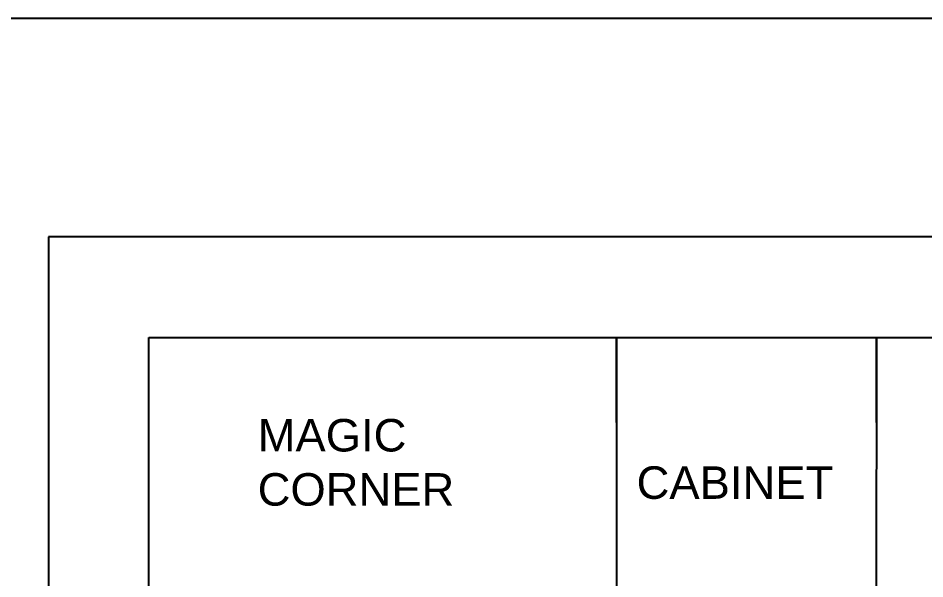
# Model space of a CAD drawing. Header units: millimetres. Extents: x 857 to 2168, y 576 to 1198.
# Drawn here: x 926.8 to 996.6, y 1084.5 to 1127.7 of the extents above; entities that cross this region are included whole.
import ezdxf

# ---------------------------------------------------------------- set-up
doc = ezdxf.new("R2010")
doc.units = ezdxf.units.MM
doc.layers.add('WAL', color=7, linetype='Continuous', lineweight=30)
doc.styles.get("Standard").update_dxf_attribs({"font": 'arial.ttf'})

msp = doc.modelspace()

# ---------------------------------------------------------------- linework, layer by layer
at = {"layer": 'WAL', "lineweight": -2}
for p, q in [((1087.51, 1110.852), (929.155, 1110.852)), ((929.155, 1110.852), (929.155, 1103.125)), ((1087.51, 1110.841), (958.092, 1110.852)), ((929.155, 1103.125), (929.156, 1083.495)), ((936.883, 1083.495), (936.881, 1103.125)), ((936.881, 1103.125), (1087.51, 1103.114)), ((972.882, 1103.123), (972.88, 1079.043)), ((972.882, 1096.572), (972.882, 1103.123)), ((992.882, 1103.121), (992.88, 1079.041)), ((992.882, 1096.572), (992.882, 1103.121))]:
    msp.add_line(p, q, dxfattribs=at)
msp.add_lwpolyline([(883.743, 1127.686), (1119.274, 1127.686), (1119.274, 985.302), (883.743, 985.302)], close=True, dxfattribs=at)

# ---------------------------------------------------------------- texts
at = {"layer": 'WAL', "lineweight": -2, "char_height": 2.5, "attachment_point": 1}
for s, width, insert in [('MAGIC CORNER', 19.22213, (945.258, 1096.845)), ('CABINET', 13.5006, (974.428, 1093.201))]:
    msp.add_mtext_dynamic_manual_height_columns(s, width=width, gutter_width=12.5, heights=[0], dxfattribs=dict(at, insert=insert))

doc.saveas('drawing.dxf')
